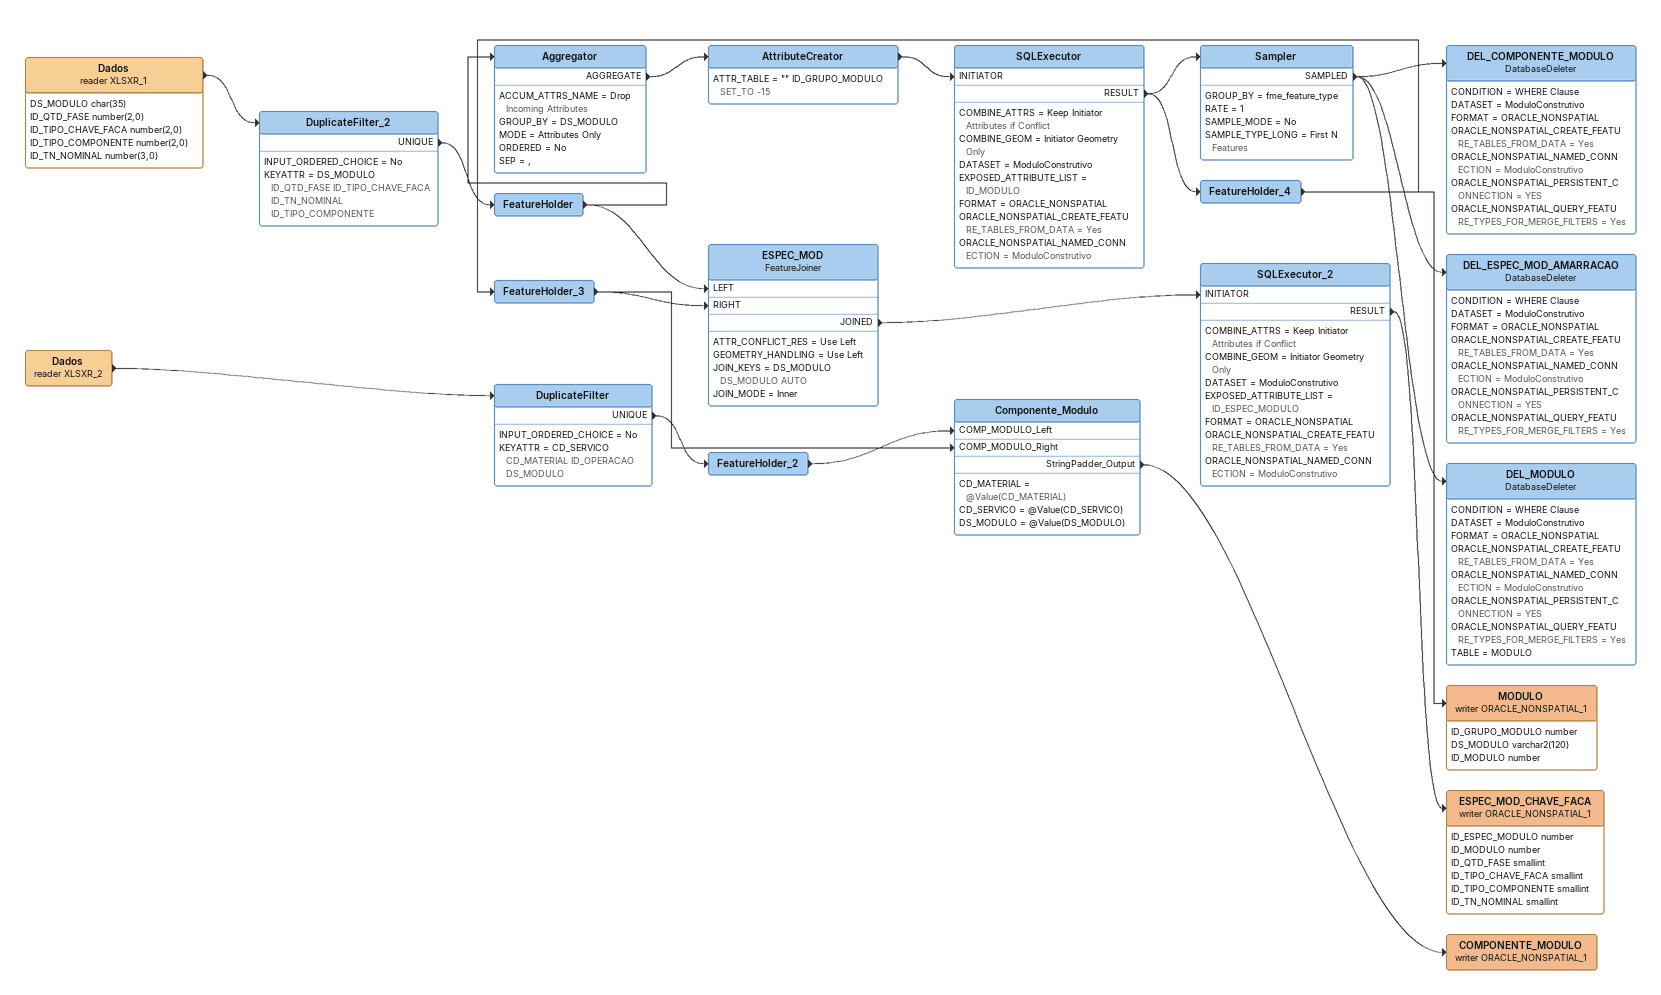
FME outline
Dados (reader XLSXR_1)
    attributes: DS_MODULO char(35), ID_QTD_FASE number(2,0), ID_TIPO_CHAVE_FACA number(2,0), ID_TIPO_COMPONENTE number(2,0), ID_TN_NOMINAL number(3,0)
    -> DuplicateFilter_2
DuplicateFilter_2
    INPUT_ORDERED_CHOICE = No
    KEYATTR = DS_MODULO ID_QTD_FASE ID_TIPO_CHAVE_FACA ID_TN_NOMINAL ID_TIPO_COMPONENTE
    UNIQUE -> FeatureHolder
FeatureHolder
    -> Aggregator
    -> ESPEC_MOD [LEFT]
Aggregator
    ACCUM_ATTRS_NAME = Drop Incoming Attributes
    GROUP_BY = DS_MODULO
    MODE = Attributes Only
    ORDERED = No
    SEP = ,
    AGGREGATE -> AttributeCreator
AttributeCreator
    ATTR_TABLE = "" ID_GRUPO_MODULO SET_TO -15
    -> SQLExecutor [INITIATOR]
SQLExecutor
    COMBINE_ATTRS = Keep Initiator Attributes if Conflict
    COMBINE_GEOM = Initiator Geometry Only
    DATASET = ModuloConstrutivo
    EXPOSED_ATTRIBUTE_LIST = ID_MODULO
    FORMAT = ORACLE_NONSPATIAL
    ORACLE_NONSPATIAL_CREATE_FEATURE_TABLES_FROM_DATA = Yes
    ORACLE_NONSPATIAL_NAMED_CONNECTION = ModuloConstrutivo
    RESULT -> Sampler
    RESULT -> FeatureHolder_4
Sampler
    GROUP_BY = fme_feature_type
    RATE = 1
    SAMPLE_MODE = No
    SAMPLE_TYPE_LONG = First N Features
    SAMPLED -> DEL_COMPONENTE_MODULO
    SAMPLED -> DEL_ESPEC_MOD_AMARRACAO
    SAMPLED -> DEL_MODULO
DEL_COMPONENTE_MODULO: DatabaseDeleter
    CONDITION = WHERE Clause
    DATASET = ModuloConstrutivo
    FORMAT = ORACLE_NONSPATIAL
    ORACLE_NONSPATIAL_CREATE_FEATURE_TABLES_FROM_DATA = Yes
    ORACLE_NONSPATIAL_NAMED_CONNECTION = ModuloConstrutivo
    ORACLE_NONSPATIAL_PERSISTENT_CONNECTION = YES
    ORACLE_NONSPATIAL_QUERY_FEATURE_TYPES_FOR_MERGE_FILTERS = Yes
DEL_ESPEC_MOD_AMARRACAO: DatabaseDeleter
    CONDITION = WHERE Clause
    DATASET = ModuloConstrutivo
    FORMAT = ORACLE_NONSPATIAL
    ORACLE_NONSPATIAL_CREATE_FEATURE_TABLES_FROM_DATA = Yes
    ORACLE_NONSPATIAL_NAMED_CONNECTION = ModuloConstrutivo
    ORACLE_NONSPATIAL_PERSISTENT_CONNECTION = YES
    ORACLE_NONSPATIAL_QUERY_FEATURE_TYPES_FOR_MERGE_FILTERS = Yes
DEL_MODULO: DatabaseDeleter
    CONDITION = WHERE Clause
    DATASET = ModuloConstrutivo
    FORMAT = ORACLE_NONSPATIAL
    ORACLE_NONSPATIAL_CREATE_FEATURE_TABLES_FROM_DATA = Yes
    ORACLE_NONSPATIAL_NAMED_CONNECTION = ModuloConstrutivo
    ORACLE_NONSPATIAL_PERSISTENT_CONNECTION = YES
    ORACLE_NONSPATIAL_QUERY_FEATURE_TYPES_FOR_MERGE_FILTERS = Yes
    TABLE = MODULO
FeatureHolder_4
    -> MODULO (writer ORACLE_NONSPATIAL_1)
    -> FeatureHolder_3
MODULO (writer ORACLE_NONSPATIAL_1)
    attributes: ID_GRUPO_MODULO number, DS_MODULO varchar2(120), ID_MODULO number
FeatureHolder_3
    -> Componente_Modulo [COMP_MODULO_Right]
    -> ESPEC_MOD [RIGHT]
ESPEC_MOD: FeatureJoiner
    ATTR_CONFLICT_RES = Use Left
    GEOMETRY_HANDLING = Use Left
    JOIN_KEYS = DS_MODULO DS_MODULO AUTO
    JOIN_MODE = Inner
    JOINED -> SQLExecutor_2 [INITIATOR]
SQLExecutor_2
    COMBINE_ATTRS = Keep Initiator Attributes if Conflict
    COMBINE_GEOM = Initiator Geometry Only
    DATASET = ModuloConstrutivo
    EXPOSED_ATTRIBUTE_LIST = ID_ESPEC_MODULO
    FORMAT = ORACLE_NONSPATIAL
    ORACLE_NONSPATIAL_CREATE_FEATURE_TABLES_FROM_DATA = Yes
    ORACLE_NONSPATIAL_NAMED_CONNECTION = ModuloConstrutivo
    RESULT -> ESPEC_MOD_CHAVE_FACA (writer ORACLE_NONSPATIAL_1)
ESPEC_MOD_CHAVE_FACA (writer ORACLE_NONSPATIAL_1)
    attributes: ID_ESPEC_MODULO number, ID_MODULO number, ID_QTD_FASE smallint, ID_TIPO_CHAVE_FACA smallint, ID_TIPO_COMPONENTE smallint, ID_TN_NOMINAL smallint
Dados (reader XLSXR_2)
    -> DuplicateFilter
DuplicateFilter
    INPUT_ORDERED_CHOICE = No
    KEYATTR = CD_SERVICO CD_MATERIAL ID_OPERACAO DS_MODULO
    UNIQUE -> FeatureHolder_2
FeatureHolder_2
    -> Componente_Modulo [COMP_MODULO_Left]
Componente_Modulo
    CD_MATERIAL = @Value(CD_MATERIAL)
    CD_SERVICO = @Value(CD_SERVICO)
    DS_MODULO = @Value(DS_MODULO)
    StringPadder_Output -> COMPONENTE_MODULO (writer ORACLE_NONSPATIAL_1)
COMPONENTE_MODULO (writer ORACLE_NONSPATIAL_1)
